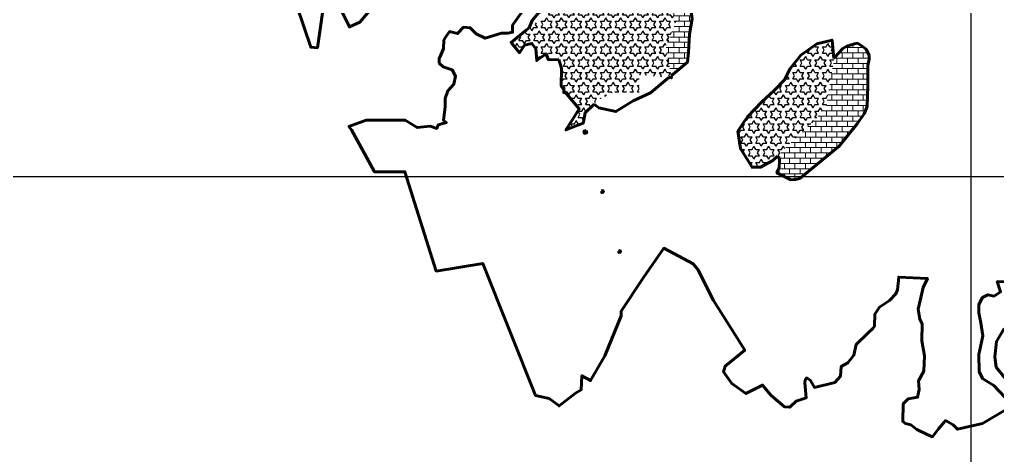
# Model space of a CAD drawing. Header units: inches. Extents: x 110400 to 131000, y 1079400 to 1096600.
# Drawn here: x 128589 to 129109, y 1090054 to 1090286 of the extents above; entities that cross this region are included whole.
import ezdxf

# ---------------------------------------------------------------- set-up
doc = ezdxf.new("R2010")
doc.units = ezdxf.units.IN
doc.header["$MEASUREMENT"] = 0
for name, color, linetype in [('110100', 7, 'Continuous'), ('enclave', 7, 'Continuous'), ('Hatch HL', 7, 'Continuous'), ('TEXT', 7, 'Continuous')]:
    doc.layers.add(name, color=color, linetype=linetype)
pattern_1 = [(0, (118409.543, 995080.9155), (0, 2.80284984), []), (90, (118409.543, 995080.9155), (-2.80284984, 2.80284984), [2.80284984, -2.80284984])]
pattern_2 = [(0, (118409.543, 995080.9155), (0, 3.4134457), [1.9707538, -1.9707538]), (60, (118409.543, 995080.9155), (-2.9561307, 1.70672285), [1.9707538, -1.9707538]), (120, (118410.5284, 995082.6222), (-2.9561307, -1.70672285), [1.9707538, -1.9707538])]

# ---------------------------------------------------------------- blocks, each defined once
blk = doc.blocks.new('dawwfaa')
at = {"layer": 'enclave', "lineweight": 13}
h = blk.add_hatch(dxfattribs=at)
h.set_pattern_fill('AR-B816', color=5, scale=0.350356, style=0)
h.set_pattern_definition(pattern_1)
h.paths.add_polyline_path([(128942.82, 1090301.92), (128943.19, 1090308.03), (128939.92, 1090310.25), (128935.88, 1090309.95), (128936.74, 1090317.71), (128925.03, 1090321.58), (128920.83, 1090327.46), (128919.67, 1090332.05), (128919.45, 1090343.98), (128906.89, 1090355.56), (128904.91, 1090357.02), (128898.06, 1090348.69), (128902.35, 1090341.42), (128892.02, 1090329.58), (128894.4, 1090322.05), (128894.45, 1090322.07), (128901.54, 1090327.14), (128902.57, 1090334.67), (128903.59, 1090340.27), (128905.62, 1090341.75), (128909.66, 1090338.25), (128914.32, 1090331.81), (128917.73, 1090327.11), (128910.62, 1090313.9), (128921.19, 1090311.14), (128923.93, 1090310.42), (128929.84, 1090308.88), (128928.31, 1090302.75), (128934.88, 1090299.23), (128932.34, 1090294.69), (128938.39, 1090285.57), (128932.8, 1090271.92), (128935.6, 1090256.3), (128944.29, 1090263.45), (128944.87, 1090268.61), (128945.44, 1090278.38), (128946.78, 1090286.64), (128945.72, 1090293.88)])
h = blk.add_hatch(dxfattribs=at)
h.set_pattern_fill('AR-B816', color=5, scale=0.350356, style=0)
h.set_pattern_definition(pattern_1)
h.paths.add_polyline_path([(129038.45, 1090236.08), (129040.01, 1090239.91), (129040.4, 1090250.97), (129040.34, 1090257.13), (129040.46, 1090261.85), (129041.12, 1090265.19), (129041.01, 1090267.13), (129039.4, 1090270.41), (129036.78, 1090272.41), (129034.84, 1090273.64), (129033.22, 1090273.36), (129029.27, 1090272.08), (129026.99, 1090270.75), (129023.04, 1090266.3), (129022.5, 1090265.68), (129020.28, 1090252.58), (129019.69, 1090248.93), (129018.23, 1090239.89), (129015.32, 1090236.59), (129011.13, 1090231.85), (128999.98, 1090221.27), (128993.71, 1090215), (128992.32, 1090213.6), (128992.67, 1090213.18), (128993.48, 1090212.19), (128993.11, 1090207.34), (128992.61, 1090206.23), (128991.99, 1090204.63), (128999.3, 1090200.99), (129001.86, 1090201.1), (129004.08, 1090201.66), (129013.27, 1090209.16), (129025.03, 1090218.8), (129034.77, 1090230.64)])
at = {"layer": 'Hatch HL'}
h = blk.add_hatch(dxfattribs=at)
h.set_pattern_fill('STARS', color=5, scale=15.76603, style=0)
h.set_pattern_definition(pattern_2)
h.paths.add_polyline_path([(128938.39, 1090285.57), (128932.34, 1090294.69), (128934.73, 1090298.98), (128934.88, 1090299.23), (128928.31, 1090302.75), (128929.84, 1090308.88), (128923.93, 1090310.42), (128921.19, 1090311.14), (128910.62, 1090313.9), (128917.73, 1090327.11), (128914.32, 1090331.81), (128909.66, 1090338.25), (128905.62, 1090341.75), (128903.59, 1090340.27), (128902.57, 1090334.67), (128901.54, 1090327.14), (128894.45, 1090322.07), (128893.61, 1090321.65), (128889.39, 1090319.54), (128882.81, 1090318.07), (128880.77, 1090311.94), (128879.75, 1090307.91), (128876.7, 1090298.81), (128876, 1090297.62), (128873.15, 1090292.77), (128867.07, 1090286.74), (128860.98, 1090282.42), (128860.03, 1090281.75), (128858.45, 1090280.63), (128850.35, 1090274.07), (128854.89, 1090268.55), (128857.43, 1090272.57), (128861.48, 1090273.53), (128862.96, 1090271.33), (128863.49, 1090270.55), (128863.99, 1090264.42), (128865.65, 1090265.59), (128869.12, 1090268.04), (128869.13, 1090267.98), (128873.1, 1090267.29), (128875.12, 1090266.94), (128875.74, 1090264.92), (128877.13, 1090260.37), (128877.11, 1090250.82), (128878.46, 1090248.76), (128878.45, 1090247.26), (128879.25, 1090247.6), (128886.7, 1090238.63), (128882.86, 1090232.62), (128879.59, 1090227.52), (128885.93, 1090229.94), (128888.71, 1090231.01), (128889.02, 1090232.73), (128889.73, 1090236.61), (128894.59, 1090241.12), (128897.84, 1090244.13), (128905.94, 1090247.71), (128909.39, 1090247.7), (128918.59, 1090247.68), (128918.61, 1090256.79), (128933.49, 1090255.4), (128934.4, 1090255.32), (128935.8, 1090255.19), (128935.6, 1090256.3), (128932.8, 1090271.92)])
h = blk.add_hatch(dxfattribs=at)
h.set_pattern_fill('STARS', color=5, scale=15.76603, style=0)
h.set_pattern_definition(pattern_2)
h.paths.add_polyline_path([(129011.13, 1090231.85), (129015.32, 1090236.59), (129018.23, 1090239.89), (129019.69, 1090248.93), (129020.28, 1090252.58), (129022.32, 1090264.66), (129022.25, 1090265.41), (129021.33, 1090275.26), (129013.24, 1090273.26), (129004.62, 1090267.24), (128999.04, 1090260.15), (128996, 1090254.12), (128990.42, 1090248.52), (128983.83, 1090242.49), (128976.23, 1090234.45), (128974.03, 1090231.15), (128971.15, 1090226.84), (128972.65, 1090217.2), (128978.7, 1090207.65), (128983.26, 1090207.64), (128989.84, 1090211.13), (128992.32, 1090213.6), (128993.71, 1090215), (128999.98, 1090221.27)])
at = {"layer": '110100', "color": 5}
for p, q in [((129095.41, 1089677.1), (129095.41, 1091253.7)), ((128044.34, 1090202.63), (129620.94, 1090202.63))]:
    blk.add_line(p, q, dxfattribs=at)
at = {"layer": '110100', "color": 5, "lineweight": 60}
for points in [[(128935.6, 1090256.3), (128944.29, 1090263.45), (128944.87, 1090268.61), (128945.44, 1090278.38), (128946.78, 1090286.64), (128945.72, 1090293.88), (128942.82, 1090301.92), (128943.19, 1090308.03), (128939.92, 1090310.25), (128935.88, 1090309.95), (128936.74, 1090317.71), (128925.03, 1090321.58), (128920.83, 1090327.46), (128919.67, 1090332.05), (128919.45, 1090343.98), (128906.89, 1090355.56), (128904.91, 1090357.02), (128898.06, 1090348.69), (128902.35, 1090341.42), (128892.02, 1090329.58), (128894.24, 1090322.55), (128893.61, 1090321.65)], [(128775.9, 1090291.98), (128769.77, 1090284.77), (128764.23, 1090282.3), (128755.45, 1090300.18)], [(128750.39, 1090293.45), (128747.16, 1090271.25), (128743.72, 1090271.43), (128736.24, 1090293.58)], [(128859.57, 1090295.04), (128851.18, 1090283.2), (128851.18, 1090279.47), (128848.57, 1090278.91), (128845.21, 1090278.91), (128836.63, 1090276.3), (128831.78, 1090278.54), (128828.61, 1090281.89), (128825.07, 1090282.08), (128821.9, 1090278.73), (128817.59, 1090279.83), (128815.23, 1090276.48), (128814.6, 1090275.22), (128814.41, 1090270.84), (128812.74, 1090266.88), (128812.03, 1090265.42), (128812.12, 1090263.09), (128814.24, 1090261.12), (128818.91, 1090259.45), (128820.77, 1090256.09), (128819.84, 1090251.81), (128816.67, 1090248.27), (128815.18, 1090244.18), (128815.18, 1090239.71), (128814.39, 1090232.53), (128815.89, 1090231.36), (128811.51, 1090230.18), (128810.88, 1090228.29), (128807.32, 1090229.42), (128800.39, 1090228.74), (128793.98, 1090232.6), (128773.25, 1090232.61), (128763.95, 1090229.22), (128765.35, 1090227.61), (128777.59, 1090205.27), (128793.8, 1090205.2), (128810.48, 1090152.41), (128835.39, 1090156.36), (128863.32, 1090086.25), (128870.58, 1090084.62), (128875.92, 1090080.59), (128884.72, 1090087.47), (128887.65, 1090089.16), (128888.08, 1090096.67), (128892.66, 1090094.14), (128900.25, 1090107.19), (128909.01, 1090128.61), (128909.01, 1090131.03), (128920.8, 1090149.02), (128931.73, 1090164.5), (128947.31, 1090156.17), (128949.78, 1090153.23), (128958.1, 1090136.73), (128974.84, 1090110.29), (128964.45, 1090101.85), (128963.52, 1090098.84), (128967.85, 1090092.52), (128975.47, 1090087.17), (128984.28, 1090091.67), (128988.92, 1090086.19), (128995.96, 1090080.16), (128998.76, 1090079.91), (129002.2, 1090083.16), (129007.54, 1090084.97), (129006.82, 1090092.89), (129007.01, 1090094.57), (129007.87, 1090095.53), (129009.87, 1090094.08), (129011.91, 1090090.46), (129022.72, 1090093.03), (129025.84, 1090096.53), (129026.22, 1090101.65), (129029.76, 1090103.51), (129032.93, 1090107.61), (129034.23, 1090113.38), (129040.39, 1090119.26), (129043.09, 1090121.85), (129043.95, 1090123.03), (129044.04, 1090129.4), (129046.6, 1090133.25), (129051.95, 1090136.66), (129055.31, 1090140.2), (129056.24, 1090142.43), (129056.8, 1090149.14), (129072.08, 1090148.46), (129069.89, 1090143.57), (129067.26, 1090132.03), (129068.04, 1090126.86), (129069.29, 1090124.37), (129069.11, 1090115.24), (129070.6, 1090107.23), (129070.2, 1090099.09), (129067.32, 1090093.94), (129067.8, 1090089.36), (129066.87, 1090085.26), (129061.83, 1090084.33), (129059.22, 1090081.72), (129058.99, 1090072.35), (129060.37, 1090071.19), (129063.23, 1090070.49), (129066.48, 1090068.13), (129071.92, 1090065.4), (129074.89, 1090064.23), (129077.96, 1090068.48), (129081.1, 1090071.96), (129081.66, 1090072.82), (129085.75, 1090070.59), (129088.11, 1090068.18), (129101.38, 1090071.36), (129114.08, 1090078.75)], [(129113.37, 1090085.3), (129107.54, 1090091.47), (129103.41, 1090093.91), (129101.38, 1090095.19), (129099.7, 1090098.92), (129099.49, 1090107.9), (129101.7, 1090117.85), (129100.6, 1090124.85), (129099.49, 1090130.19), (129099.49, 1090134.61), (129101.52, 1090138.29), (129104.29, 1090139.77), (129107.61, 1090139.03), (129111.11, 1090141.42), (129109.27, 1090146.77), (129122.73, 1090146.21)], [(129112.95, 1090121.9), (129108.82, 1090114.83), (129107.97, 1090106.79), (129108.71, 1090101.27), (129116.83, 1090091.14)], [(128876, 1090297.62), (128874.04, 1090297.03), (128871.56, 1090292.96), (128868.68, 1090291.76), (128865.17, 1090289.98), (128861.6, 1090285.77), (128860.03, 1090281.75)], [(128860.03, 1090281.75), (128858.45, 1090280.63), (128850.35, 1090274.07), (128854.89, 1090268.55), (128857.43, 1090272.57), (128861.48, 1090273.53), (128862.96, 1090271.33), (128863.49, 1090270.55), (128863.99, 1090264.42), (128865.65, 1090265.59), (128869.05, 1090268), (128869.13, 1090267.98)], [(128992.32, 1090213.6), (128989.84, 1090211.13), (128983.26, 1090207.64), (128978.7, 1090207.65), (128972.65, 1090217.2), (128972.43, 1090218.66), (128971.15, 1090226.84), (128974.03, 1090231.15), (128976.23, 1090234.45), (128983.83, 1090242.49), (128990.42, 1090248.52), (128996, 1090254.12), (128998.69, 1090259.46), (128999.04, 1090260.15), (129004.62, 1090267.24), (129013.24, 1090273.26), (129021.33, 1090275.26), (129022.25, 1090265.41)], [(129022.25, 1090265.41), (129023.04, 1090266.3), (129026.99, 1090270.75), (129029.27, 1090272.08), (129033.22, 1090273.36), (129034.84, 1090273.64), (129036.78, 1090272.41), (129039.4, 1090270.41), (129041.01, 1090267.13), (129041.12, 1090265.19), (129040.46, 1090261.85), (129040.34, 1090257.13), (129040.4, 1090250.97), (129040.01, 1090239.91), (129038.45, 1090236.08), (129034.77, 1090230.64), (129025.03, 1090218.8), (129013.27, 1090209.16), (129004.08, 1090201.66), (129001.86, 1090201.1), (128999.3, 1090200.99), (128991.99, 1090204.63), (128992.61, 1090206.23), (128993.11, 1090207.34), (128993.39, 1090211.06), (128993.17, 1090212.56), (128992.67, 1090213.18), (128992.32, 1090213.6)], [(128869.13, 1090267.98), (128869.43, 1090266.83), (128870.29, 1090264.82), (128875.74, 1090264.92)], [(128875.74, 1090264.92), (128877.13, 1090260.37), (128877.11, 1090250.82), (128878.46, 1090248.76), (128878.45, 1090247.26), (128879.25, 1090247.6), (128886.7, 1090238.63), (128882.86, 1090232.62), (128879.59, 1090227.52), (128885.93, 1090229.94), (128888.71, 1090231.01), (128889.02, 1090232.73), (128889.73, 1090236.61), (128894.59, 1090241.12)], [(128894.59, 1090241.12), (128897.04, 1090239.27), (128906.16, 1090237.28), (128915.41, 1090243.03), (128924.62, 1090247.28), (128934.4, 1090255.32)], [(128934.4, 1090255.32), (128935.8, 1090255.19), (128935.6, 1090256.3)]]:
    blk.add_lwpolyline(points, dxfattribs=at)
for points in [[(128890.34, 1090227.2), (128890.66, 1090225.92), (128889.45, 1090225.62), (128889.14, 1090226.89)], [(128898.44, 1090194.93), (128899.28, 1090195.18), (128899.52, 1090194.39), (128898.68, 1090194.14)], [(128907.55, 1090163.05), (128908.39, 1090163.3), (128908.63, 1090162.51), (128907.79, 1090162.25)]]:
    blk.add_lwpolyline(points, close=True, dxfattribs=at)

msp = doc.modelspace()

# ---------------------------------------------------------------- block references
at = {"layer": 'TEXT'}
msp.add_blockref('dawwfaa', (0, 0), dxfattribs=at)

doc.saveas('drawing.dxf')
